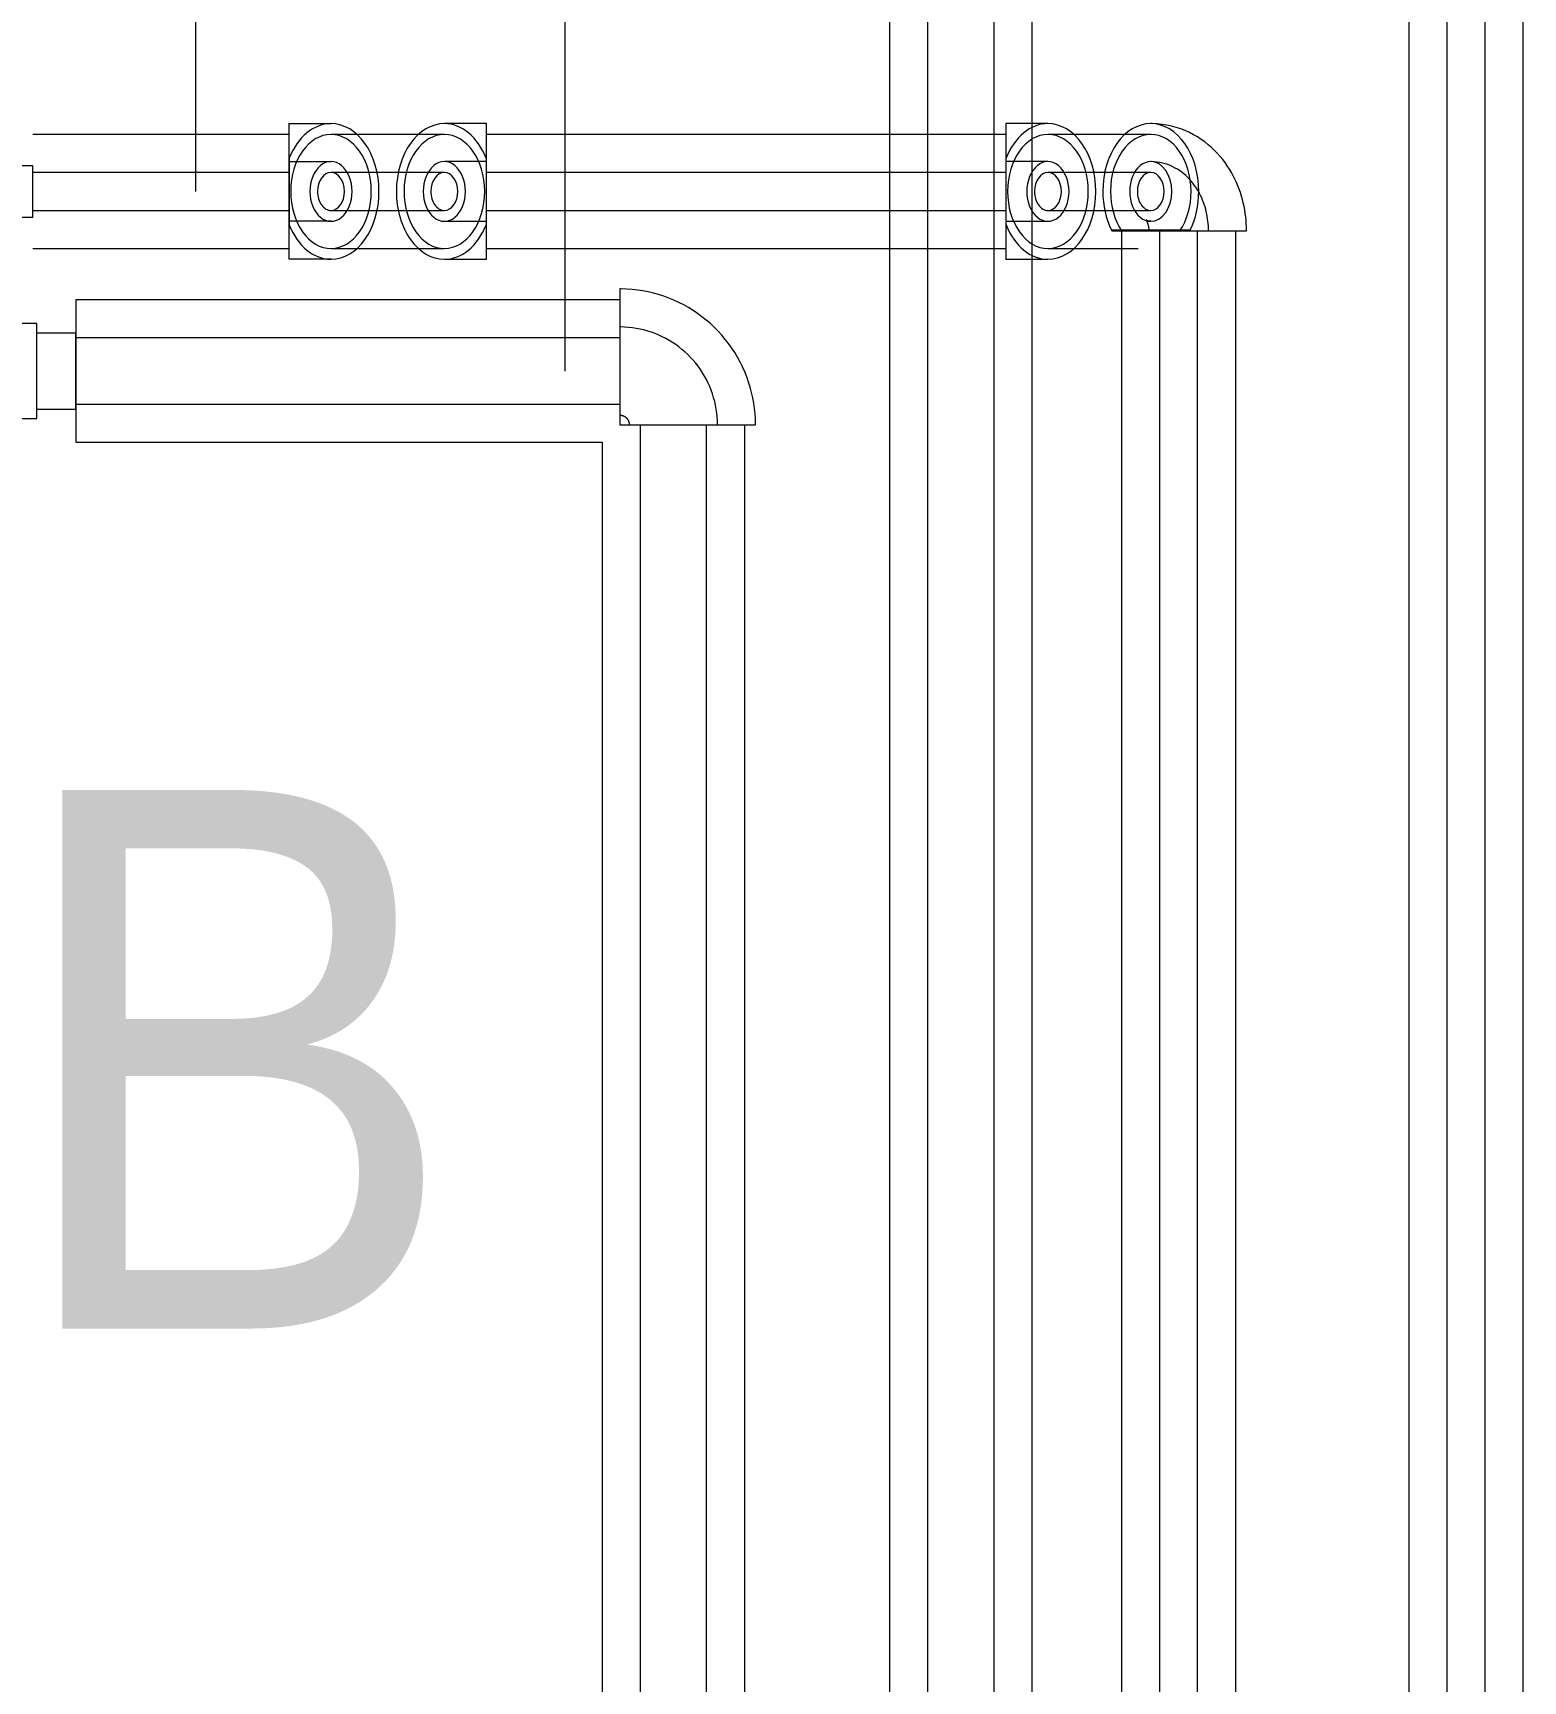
# Model space of a CAD drawing. Header units: metres. Extents: x 31.9 to 125.9, y -29 to 44.
# Drawn here: x 51.826 to 52.324, y -16.336 to -15.785 of the extents above; entities that cross this region are included whole.
import ezdxf

# ---------------------------------------------------------------- set-up
doc = ezdxf.new("R2010")
doc.units = ezdxf.units.M
for name, color, linetype, lineweight in [('A-ANNO-NOTE', 7, 'Continuous', 9), ('P-PIPE', 7, 'Continuous', 18), ('P-PIPE-IDEN', 7, 'Continuous', 9)]:
    doc.layers.add(name, color=color, linetype=linetype, lineweight=lineweight)
doc.styles.add('SansSerif_1', font='SANSS__.TTF', dxfattribs={"width": 0.9, "height": 0.0018})

# ---------------------------------------------------------------- blocks, each defined once
blk = doc.blocks.new('Elbow - Welded - REFRIGERACION  MULTI-2057868-NIVEL 09')
at = {"layer": 'P-PIPE', "color": 1, "true_color": 0xff0000}
for p, q in [((0.01473, 0.01794), (-0.01473, 0.01794)), ((0.01473, 0.01794), (-0.01473, 0.01794)), ((-0.01794, 0.01473), (-0.01794, -0.01473)), ((-0.01794, 0.01473), (-0.01794, -0.01473))]:
    blk.add_line(p, q, dxfattribs=at)
at = {"layer": 'P-PIPE', "color": 1, "true_color": 0xff0000, "flags": 128}
for points in [[(-0.01794, -0.01473), (-0.01664, -0.01471), (-0.01533, -0.01463), (-0.01403, -0.0145), (-0.01274, -0.01432), (-0.01145, -0.01408), (-0.01018, -0.0138), (-0.00891, -0.01346), (-0.00766, -0.01308), (-0.00643, -0.01264), (-0.00522, -0.01215), (-0.00402, -0.01162), (-0.00285, -0.01104), (-0.00171, -0.01041), (-0.00059, -0.00974), (0.00051, -0.00903), (0.00157, -0.00827), (0.0026, -0.00747), (0.0036, -0.00662), (0.00457, -0.00574), (0.0055, -0.00482), (0.00639, -0.00387), (0.00724, -0.00288), (0.00805, -0.00185), (0.00883, -0.0008), (0.00955, 0.00029), (0.01024, 0.0014), (0.01088, 0.00254), (0.01147, 0.00371), (0.01202, 0.00489), (0.01251, 0.0061), (0.01296, 0.00733), (0.01336, 0.00857), (0.01371, 0.00983), (0.01401, 0.01111), (0.01426, 0.01239), (0.01445, 0.01368), (0.0146, 0.01498), (0.01469, 0.01628), (0.01473, 0.01759), (0.01473, 0.01794)], [(-0.01473, 0.01794), (-0.01474, 0.01781), (-0.01474, 0.01769), (-0.01476, 0.01756), (-0.01477, 0.01743), (-0.0148, 0.01731), (-0.01483, 0.01718), (-0.01486, 0.01706), (-0.0149, 0.01693), (-0.01494, 0.01681), (-0.01499, 0.01669), (-0.01504, 0.01658), (-0.0151, 0.01646), (-0.01516, 0.01635), (-0.01522, 0.01624), (-0.01529, 0.01613), (-0.01537, 0.01603), (-0.01545, 0.01593), (-0.01553, 0.01583), (-0.01562, 0.01573), (-0.01571, 0.01564), (-0.0158, 0.01555), (-0.0159, 0.01547), (-0.016, 0.01539), (-0.0161, 0.01531), (-0.01621, 0.01524), (-0.01632, 0.01518), (-0.01643, 0.01511), (-0.01654, 0.01505), (-0.01666, 0.015), (-0.01678, 0.01495), (-0.0169, 0.01491), (-0.01702, 0.01487), (-0.01715, 0.01483), (-0.01727, 0.01481), (-0.0174, 0.01478), (-0.01752, 0.01476), (-0.01765, 0.01475), (-0.01778, 0.01474), (-0.01791, 0.01473), (-0.01794, 0.01473)]]:
    blk.add_lwpolyline(points, dxfattribs=at)
blk = doc.blocks.new('Elbow - Welded - REFRIGERACION  MULTI-V25-NIVEL 09')
at = {"layer": 'P-PIPE', "color": 11, "true_color": 0xff8080}
for p, q in [((52.19851, -15.85123), (52.21553, -15.85123)), ((52.20143, -15.85123), (52.21845, -15.85123))]:
    blk.add_line(p, q, dxfattribs=at)
at = {"layer": 'P-PIPE', "color": 11, "true_color": 0xff8080, "flags": 128}
for points in [[(52.21845, -15.85123), (52.21844, -15.85042), (52.21841, -15.84961), (52.21835, -15.84881), (52.21827, -15.848), (52.21817, -15.8472), (52.21804, -15.8464), (52.21789, -15.84561), (52.21772, -15.84482), (52.21752, -15.84403), (52.2173, -15.84325), (52.21706, -15.84248), (52.21679, -15.84171), (52.21649, -15.84095), (52.21618, -15.8402), (52.21583, -15.83946), (52.21546, -15.83873), (52.21507, -15.83801), (52.21465, -15.8373), (52.2142, -15.83661), (52.21372, -15.83593), (52.21322, -15.83526), (52.21268, -15.83461), (52.21212, -15.83398), (52.21153, -15.83337), (52.21091, -15.83278), (52.21026, -15.83222), (52.20958, -15.83168), (52.20887, -15.83116), (52.20813, -15.83068), (52.20736, -15.83024), (52.20656, -15.82982), (52.20574, -15.82945), (52.20489, -15.82912), (52.20402, -15.82883), (52.20313, -15.82858), (52.20222, -15.82839), (52.2013, -15.82824), (52.20037, -15.82815), (52.19944, -15.82811), (52.19918, -15.82811)], [(52.19918, -15.84805), (52.19899, -15.84805), (52.1988, -15.84803), (52.19862, -15.848), (52.19845, -15.84797), (52.19828, -15.84793), (52.19813, -15.84788), (52.198, -15.84783), (52.19788, -15.84778), (52.19777, -15.84772), (52.19769, -15.84768), (52.19762, -15.84763), (52.19757, -15.8476), (52.19753, -15.84757), (52.19751, -15.84755), (52.1975, -15.84754)], [(52.1975, -15.84754), (52.19751, -15.84755), (52.19752, -15.84757), (52.19755, -15.8476), (52.19759, -15.84765), (52.19764, -15.84771), (52.19769, -15.84779), (52.19774, -15.84789), (52.1978, -15.84799), (52.19787, -15.84812), (52.19793, -15.84825), (52.19799, -15.8484), (52.19806, -15.84856), (52.19812, -15.84873), (52.19818, -15.84892), (52.19824, -15.84911), (52.19829, -15.84932), (52.19834, -15.84953), (52.19838, -15.84975), (52.19842, -15.84998), (52.19845, -15.85021), (52.19847, -15.85044), (52.19849, -15.85068), (52.1985, -15.85093), (52.19851, -15.85117), (52.19851, -15.85123)]]:
    blk.add_lwpolyline(points, dxfattribs=at)
at = {"layer": 'P-PIPE', "color": 11, "true_color": 0xff8080}
for start_param, end_param in [(0, 3.141593), (3.141593, 6.283185)]:
    blk.add_ellipse((52.19918, -15.83808), major_axis=(0, 0.00997), ratio=0.707107, start_param=start_param, end_param=end_param, dxfattribs=at)
blk = doc.blocks.new('Elbow - Welded - REFRIGERACION  MULTI-2060515-NIVEL 09')
at = {"layer": 'P-PIPE', "color": 11, "true_color": 0xff8080}
for p, q in [((52.15076, -15.82811), (52.15076, -15.83808)), ((52.15076, -15.83808), (52.15076, -15.84805))]:
    blk.add_line(p, q, dxfattribs=at)
at = {"layer": 'P-PIPE', "color": 11, "true_color": 0xff8080, "flags": 128}
for points in [[(52.1648, -15.82811), (52.16423, -15.82811), (52.16363, -15.82811), (52.16302, -15.82811), (52.16238, -15.82811), (52.16173, -15.82811), (52.16106, -15.82811), (52.16037, -15.82811), (52.15967, -15.82811), (52.15895, -15.82811), (52.15822, -15.82811), (52.15748, -15.82811), (52.15673, -15.82811), (52.15597, -15.82811), (52.15519, -15.82811), (52.15442, -15.82811), (52.15363, -15.82811), (52.15285, -15.82811), (52.15205, -15.82811), (52.15126, -15.82811), (52.15076, -15.82811)], [(52.15076, -15.84805), (52.15155, -15.84805), (52.15234, -15.84805), (52.15313, -15.84805), (52.15392, -15.84805), (52.1547, -15.84805), (52.15548, -15.84805), (52.15624, -15.84805), (52.157, -15.84805), (52.15775, -15.84805), (52.15849, -15.84805), (52.15922, -15.84805), (52.15993, -15.84805), (52.16062, -15.84805), (52.16131, -15.84805), (52.16197, -15.84805), (52.16262, -15.84805), (52.16325, -15.84805), (52.16385, -15.84805), (52.16444, -15.84805), (52.1648, -15.84805)]]:
    blk.add_lwpolyline(points, dxfattribs=at)
at = {"layer": 'P-PIPE', "color": 11, "true_color": 0xff8080}
for start_param, end_param in [(4.712389, 7.853982), (1.570796, 4.712389)]:
    blk.add_ellipse((52.1648, -15.83808), major_axis=(0, 0.00997), ratio=0.707107, start_param=start_param, end_param=end_param, dxfattribs=at)
blk = doc.blocks.new('Elbow - Welded - REFRIGERACION  MULTI-V26-NIVEL 09')
at = {"layer": 'P-PIPE', "color": 11, "true_color": 0xff8080}
for p, q in [((51.97721, -15.83808), (51.97721, -15.82811)), ((51.97721, -15.84805), (51.97721, -15.83808))]:
    blk.add_line(p, q, dxfattribs=at)
at = {"layer": 'P-PIPE', "color": 11, "true_color": 0xff8080, "flags": 128}
for points in [[(51.97721, -15.82811), (51.97642, -15.82811), (51.97562, -15.82811), (51.97483, -15.82811), (51.97405, -15.82811), (51.97326, -15.82811), (51.97249, -15.82811), (51.97172, -15.82811), (51.97096, -15.82811), (51.97021, -15.82811), (51.96948, -15.82811), (51.96875, -15.82811), (51.96804, -15.82811), (51.96734, -15.82811), (51.96666, -15.82811), (51.966, -15.82811), (51.96535, -15.82811), (51.96472, -15.82811), (51.96411, -15.82811), (51.96353, -15.82811), (51.96317, -15.82811)], [(51.96317, -15.84805), (51.96374, -15.84805), (51.96433, -15.84805), (51.96495, -15.84805), (51.96558, -15.84805), (51.96624, -15.84805), (51.96691, -15.84805), (51.96759, -15.84805), (51.9683, -15.84805), (51.96901, -15.84805), (51.96974, -15.84805), (51.97049, -15.84805), (51.97124, -15.84805), (51.972, -15.84805), (51.97277, -15.84805), (51.97355, -15.84805), (51.97433, -15.84805), (51.97512, -15.84805), (51.97591, -15.84805), (51.97671, -15.84805), (51.97721, -15.84805)]]:
    blk.add_lwpolyline(points, dxfattribs=at)
at = {"layer": 'P-PIPE', "color": 11, "true_color": 0xff8080}
for start_param, end_param in [(4.712389, 7.853982), (1.570796, 4.712389)]:
    blk.add_ellipse((51.96317, -15.83808), major_axis=(0, 0.00997), ratio=0.707107, start_param=start_param, end_param=end_param, dxfattribs=at)
blk = doc.blocks.new('Elbow - Welded - REFRIGERACION  MULTI-V27-NIVEL 09')
at = {"layer": 'P-PIPE', "color": 11, "true_color": 0xff8080}
for p, q in [((51.91126, -15.82811), (51.91126, -15.83808)), ((51.91126, -15.83808), (51.91126, -15.84805))]:
    blk.add_line(p, q, dxfattribs=at)
at = {"layer": 'P-PIPE', "color": 11, "true_color": 0xff8080, "flags": 128}
for points in [[(51.91126, -15.82811), (51.91205, -15.82811), (51.91285, -15.82811), (51.91364, -15.82811), (51.91442, -15.82811), (51.9152, -15.82811), (51.91598, -15.82811), (51.91675, -15.82811), (51.91751, -15.82811), (51.91826, -15.82811), (51.91899, -15.82811), (51.91972, -15.82811), (51.92043, -15.82811), (51.92113, -15.82811), (51.92181, -15.82811), (51.92247, -15.82811), (51.92312, -15.82811), (51.92375, -15.82811), (51.92436, -15.82811), (51.92494, -15.82811), (51.9253, -15.82811)], [(51.9253, -15.84805), (51.92473, -15.84805), (51.92414, -15.84805), (51.92352, -15.84805), (51.92289, -15.84805), (51.92223, -15.84805), (51.92156, -15.84805), (51.92087, -15.84805), (51.92017, -15.84805), (51.91946, -15.84805), (51.91873, -15.84805), (51.91798, -15.84805), (51.91723, -15.84805), (51.91647, -15.84805), (51.9157, -15.84805), (51.91492, -15.84805), (51.91414, -15.84805), (51.91335, -15.84805), (51.91256, -15.84805), (51.91176, -15.84805), (51.91126, -15.84805)]]:
    blk.add_lwpolyline(points, dxfattribs=at)
at = {"layer": 'P-PIPE', "color": 11, "true_color": 0xff8080}
for start_param, end_param in [(4.712389, 7.853982), (1.570796, 4.712389)]:
    blk.add_ellipse((51.9253, -15.83808), major_axis=(0, 0.00997), ratio=0.707107, start_param=start_param, end_param=end_param, dxfattribs=at)
blk = doc.blocks.new('Ball_Valve-Brass-Standard_Port-WATTS-WBVS3-0_38_Thru_3_00_Inch-Soldered - 3_8_-2001148-NIVEL 09')
at = {"layer": 'P-PIPE', "color": 11, "true_color": 0xff8080}
for p, q in [((51.8458, -11.38815), (51.79002, -11.38815)), ((51.79002, -11.38815), (51.79002, -11.39064)), ((51.79002, -11.39064), (51.79002, -11.38815)), ((51.79002, -11.38815), (51.8458, -11.38815)), ((51.8585, -11.40085), (51.8458, -11.38815)), ((51.8458, -11.38815), (51.8585, -11.40085)), ((51.79002, -11.39064), (51.84477, -11.39064)), ((51.84477, -11.39064), (51.79002, -11.39064)), ((51.84477, -11.39064), (51.85747, -11.40334)), ((51.85747, -11.40334), (51.84477, -11.39064)), ((51.85747, -11.40334), (51.88207, -11.40334)), ((51.88207, -11.40334), (51.85747, -11.40334)), ((51.88207, -11.40085), (51.8585, -11.40085)), ((51.8585, -11.40085), (51.88207, -11.40085)), ((51.86312, -11.40334), (51.86312, -11.41117)), ((51.87887, -11.40334), (51.86312, -11.40334)), ((51.87887, -11.40334), (51.86312, -11.40334)), ((51.87887, -11.41117), (51.87887, -11.40334)), ((51.88207, -11.40334), (51.88207, -11.40085)), ((51.88207, -11.40085), (51.88207, -11.40334)), ((51.85728, -11.41447), (51.85034, -11.41447)), ((51.85034, -11.41447), (51.85034, -11.42308)), ((51.86312, -11.41117), (51.85728, -11.41117)), ((51.85728, -11.41117), (51.85728, -11.42308)), ((51.85728, -11.41447), (51.85728, -11.42308)), ((51.88534, -11.41117), (51.87887, -11.41117)), ((51.88534, -11.42308), (51.88534, -11.41117)), ((51.89164, -11.41447), (51.88534, -11.41447)), ((51.88534, -11.42308), (51.88534, -11.41447)), ((51.89164, -11.42308), (51.89164, -11.41447)), ((51.85034, -11.42308), (51.85034, -11.43169)), ((51.85728, -11.42308), (51.85728, -11.43169)), ((51.85728, -11.42308), (51.85728, -11.43499)), ((51.88534, -11.43169), (51.88534, -11.42308)), ((51.88534, -11.43499), (51.88534, -11.42308)), ((51.89164, -11.43169), (51.89164, -11.42308)), ((51.85034, -11.43169), (51.85728, -11.43169)), ((51.88534, -11.43169), (51.89164, -11.43169)), ((51.85728, -11.43499), (51.88534, -11.43499))]:
    blk.add_line(p, q, dxfattribs=at)
for points in [[(51.86312, -11.41117), (51.86312, -11.41118), (51.86319, -11.41123), (51.86339, -11.41136), (51.86361, -11.41148), (51.86388, -11.41165), (51.8642, -11.41186), (51.86451, -11.41204), (51.86478, -11.4122), (51.86499, -11.41231), (51.86521, -11.41243), (51.86552, -11.41259), (51.86593, -11.41281), (51.86636, -11.41303), (51.86669, -11.41317), (51.86688, -11.41324), (51.86702, -11.4133), (51.86717, -11.41335), (51.86737, -11.41342), (51.86772, -11.41355), (51.86825, -11.41373), (51.8688, -11.41388), (51.86924, -11.41398), (51.86958, -11.41403), (51.86993, -11.41407), (51.8704, -11.41411), (51.87099, -11.41413), (51.87159, -11.41411), (51.87206, -11.41407), (51.8724, -11.41403), (51.87275, -11.41398), (51.87319, -11.41388), (51.87374, -11.41373), (51.87427, -11.41355), (51.87462, -11.41342), (51.87482, -11.41335), (51.87497, -11.4133), (51.87511, -11.41324), (51.8753, -11.41317), (51.87562, -11.41303), (51.87606, -11.41281), (51.87647, -11.41259), (51.87678, -11.41243), (51.877, -11.41231), (51.87721, -11.4122), (51.87748, -11.41204), (51.87779, -11.41186), (51.87811, -11.41165), (51.87838, -11.41148), (51.87859, -11.41136), (51.8788, -11.41123), (51.87887, -11.41118), (51.87887, -11.41117)], [(51.87887, -11.41117), (51.87887, -11.41118), (51.8788, -11.41123), (51.87859, -11.41136), (51.87838, -11.41148), (51.87811, -11.41165), (51.87779, -11.41186), (51.87748, -11.41204), (51.87721, -11.4122), (51.877, -11.41231), (51.87678, -11.41243), (51.87647, -11.41259), (51.87606, -11.41281), (51.87562, -11.41303), (51.8753, -11.41317), (51.87511, -11.41324), (51.87497, -11.4133), (51.87482, -11.41335), (51.87462, -11.41342), (51.87427, -11.41355), (51.87374, -11.41373), (51.87319, -11.41388), (51.87275, -11.41398), (51.8724, -11.41403), (51.87206, -11.41407), (51.87159, -11.41411), (51.87099, -11.41413), (51.8704, -11.41411), (51.86993, -11.41407), (51.86958, -11.41403), (51.86924, -11.41398), (51.8688, -11.41388), (51.86825, -11.41373), (51.86772, -11.41355), (51.86737, -11.41342), (51.86717, -11.41335), (51.86702, -11.4133), (51.86688, -11.41324), (51.86669, -11.41317), (51.86636, -11.41303), (51.86593, -11.41281), (51.86552, -11.41259), (51.86521, -11.41243), (51.86499, -11.41231), (51.86478, -11.4122), (51.86451, -11.41204), (51.8642, -11.41186), (51.86388, -11.41165), (51.86361, -11.41148), (51.86339, -11.41136), (51.86319, -11.41123), (51.86312, -11.41118), (51.86312, -11.41117)]]:
    blk.add_open_spline(points, degree=3, knots=[0, 0, 0, 0, 0.055556, 0.083333, 0.111111, 0.138889, 0.166667, 0.194444, 0.208333, 0.222222, 0.236111, 0.25, 0.277778, 0.305556, 0.319444, 0.326389, 0.333333, 0.340278, 0.347222, 0.361111, 0.388889, 0.416667, 0.430556, 0.444444, 0.458333, 0.472222, 0.5, 0.527778, 0.541667, 0.555556, 0.569444, 0.583333, 0.611111, 0.638889, 0.652778, 0.659722, 0.666667, 0.673611, 0.680556, 0.694444, 0.722222, 0.75, 0.763889, 0.777778, 0.791667, 0.805556, 0.833333, 0.861111, 0.888889, 0.916667, 0.944444, 1, 1, 1, 1], dxfattribs=at)
blk = doc.blocks.new('Ball_Valve-Brass-Standard_Port-WATTS-WBVS3-0_38_Thru_3_00_Inch-Soldered - 3_4_-2001134-NIVEL 09')
at = {"layer": 'P-PIPE', "color": 1, "true_color": 0xff0000}
for p, q in [((51.85149, -11.47038), (51.83607, -11.47038)), ((51.83607, -11.47038), (51.83607, -11.48308)), ((51.89289, -11.4672), (51.85149, -11.4672)), ((51.85149, -11.4672), (51.85149, -11.48308)), ((51.85149, -11.47038), (51.85149, -11.48308)), ((51.89289, -11.48308), (51.89289, -11.4672)), ((51.90592, -11.47038), (51.89289, -11.47038)), ((51.89289, -11.48308), (51.89289, -11.47038)), ((51.90592, -11.48308), (51.90592, -11.47038)), ((51.83607, -11.48308), (51.83607, -11.49578)), ((51.85149, -11.48308), (51.85149, -11.49578)), ((51.85149, -11.48308), (51.85149, -11.49895)), ((51.89289, -11.49578), (51.89289, -11.48308)), ((51.89289, -11.49895), (51.89289, -11.48308)), ((51.90592, -11.49578), (51.90592, -11.48308)), ((51.83607, -11.49578), (51.85149, -11.49578)), ((51.85149, -11.49895), (51.86147, -11.49895)), ((51.86147, -11.49895), (51.86147, -11.50724)), ((51.88052, -11.50724), (51.88052, -11.49895)), ((51.88052, -11.49895), (51.89289, -11.49895)), ((51.89289, -11.49578), (51.90592, -11.49578)), ((51.84007, -11.52474), (51.85757, -11.50724)), ((51.85757, -11.50724), (51.84007, -11.52474)), ((51.85873, -11.51003), (51.84122, -11.52753)), ((51.84122, -11.52753), (51.85873, -11.51003)), ((51.85757, -11.50724), (51.88446, -11.50724)), ((51.88446, -11.50724), (51.85757, -11.50724)), ((51.88446, -11.51003), (51.85873, -11.51003)), ((51.85873, -11.51003), (51.88446, -11.51003)), ((51.86147, -11.50724), (51.88052, -11.50724)), ((51.86147, -11.50724), (51.88052, -11.50724)), ((51.88446, -11.50724), (51.88446, -11.51003)), ((51.88446, -11.51003), (51.88446, -11.50724)), ((51.77892, -11.52753), (51.77892, -11.52474)), ((51.77892, -11.52474), (51.84007, -11.52474)), ((51.84007, -11.52474), (51.77892, -11.52474)), ((51.77892, -11.52474), (51.77892, -11.52753)), ((51.84122, -11.52753), (51.77892, -11.52753)), ((51.77892, -11.52753), (51.84122, -11.52753))]:
    blk.add_line(p, q, dxfattribs=at)
for points in [[(51.86147, -11.49895), (51.86147, -11.49894), (51.86155, -11.49889), (51.8618, -11.49875), (51.86206, -11.49861), (51.86238, -11.49843), (51.86277, -11.49821), (51.86314, -11.498), (51.86346, -11.49784), (51.86372, -11.49771), (51.86399, -11.49759), (51.86436, -11.49741), (51.86486, -11.49718), (51.86539, -11.49695), (51.86584, -11.49677), (51.86619, -11.49666), (51.86655, -11.49654), (51.86704, -11.49639), (51.86768, -11.4962), (51.86848, -11.49601), (51.8693, -11.49588), (51.87014, -11.49581), (51.871, -11.49579), (51.87185, -11.49581), (51.87269, -11.49588), (51.87351, -11.49601), (51.87431, -11.4962), (51.87494, -11.49639), (51.87544, -11.49654), (51.8758, -11.49666), (51.87614, -11.49677), (51.87659, -11.49695), (51.87713, -11.49718), (51.87762, -11.49741), (51.878, -11.49759), (51.87827, -11.49772), (51.87853, -11.49784), (51.87885, -11.498), (51.87922, -11.49821), (51.87961, -11.49843), (51.87993, -11.49861), (51.88019, -11.49875), (51.88044, -11.49889), (51.88052, -11.49894), (51.88052, -11.49895)], [(51.88052, -11.49895), (51.88052, -11.49894), (51.88044, -11.49889), (51.88019, -11.49875), (51.87993, -11.49861), (51.87961, -11.49843), (51.87922, -11.49821), (51.87885, -11.498), (51.87853, -11.49784), (51.87827, -11.49772), (51.878, -11.49759), (51.87762, -11.49741), (51.87713, -11.49718), (51.87659, -11.49695), (51.87614, -11.49677), (51.8758, -11.49666), (51.87544, -11.49654), (51.87494, -11.49639), (51.87431, -11.4962), (51.87351, -11.49601), (51.87269, -11.49588), (51.87185, -11.49581), (51.871, -11.49579), (51.87014, -11.49581), (51.8693, -11.49588), (51.86848, -11.49601), (51.86768, -11.4962), (51.86704, -11.49639), (51.86655, -11.49654), (51.86619, -11.49666), (51.86584, -11.49677), (51.86539, -11.49695), (51.86486, -11.49718), (51.86436, -11.49741), (51.86399, -11.49759), (51.86372, -11.49771), (51.86346, -11.49784), (51.86314, -11.498), (51.86277, -11.49821), (51.86238, -11.49843), (51.86206, -11.49861), (51.8618, -11.49875), (51.86155, -11.49889), (51.86147, -11.49894), (51.86147, -11.49895)]]:
    blk.add_open_spline(points, degree=3, knots=[0, 0, 0, 0, 0.055556, 0.083333, 0.111111, 0.138889, 0.166667, 0.194444, 0.208333, 0.222222, 0.236111, 0.25, 0.277778, 0.305556, 0.319444, 0.333333, 0.347222, 0.361111, 0.388889, 0.416667, 0.444444, 0.472222, 0.5, 0.527778, 0.555556, 0.583333, 0.611111, 0.638889, 0.652778, 0.666667, 0.680556, 0.694444, 0.722222, 0.75, 0.763889, 0.777778, 0.791667, 0.805556, 0.833333, 0.861111, 0.888889, 0.916667, 0.944444, 1, 1, 1, 1], dxfattribs=at)
blk = doc.blocks.new('VALVULA DE BOLA - VALVULA DE BOLA-580206-NIVEL 09')
at = {"layer": 'A-ANNO-NOTE', "insert": (-0.0017078, 0.0011891), "char_height": 0.0018, "width": 0.004329113, "attachment_point": 1, "style": 'SansSerif_1'}
blk.add_mtext('V.B', dxfattribs=at)

msp = doc.modelspace()

# ---------------------------------------------------------------- linework, layer by layer
at = {"layer": 'P-PIPE', "color": 11, "true_color": 0xff8080}
for p, q in [((52.29813, -11.43623), (52.29813, -16.7649)), ((52.31083, -16.7649), (52.31083, -11.43623)), ((52.32353, -16.7649), (52.32353, -11.43623)), ((52.28543, -11.44213), (52.28543, -16.7649)), ((51.91126, -15.81541), (51.91126, -15.86075)), ((51.97721, -15.86075), (51.97721, -15.81541)), ((52.15076, -15.81541), (52.15076, -15.86075)), ((51.91126, -15.81903), (51.82573, -15.81903)), ((51.96317, -15.81903), (51.9253, -15.81903)), ((52.15076, -15.81903), (51.97721, -15.81903)), ((52.19918, -15.81903), (52.1648, -15.81903)), ((51.91134, -15.82695), (51.91134, -15.84921)), ((52.15083, -15.84921), (52.15083, -15.82695)), ((51.91126, -15.83173), (51.82573, -15.83173)), ((51.96317, -15.83173), (51.9253, -15.83173)), ((52.15076, -15.83173), (51.97721, -15.83173)), ((52.19918, -15.83173), (52.1648, -15.83173)), ((51.82573, -15.84443), (51.91126, -15.84443)), ((51.9253, -15.84443), (51.96317, -15.84443)), ((51.97721, -15.84443), (52.15076, -15.84443)), ((52.1648, -15.84443), (52.19918, -15.84443)), ((52.21234, -15.85104), (52.18603, -15.85104)), ((52.18616, -15.85123), (52.23115, -15.85123)), ((52.18943, -15.85155), (52.18943, -16.7369)), ((52.20213, -15.85123), (52.20213, -16.7369)), ((52.21483, -16.7369), (52.21483, -15.85123)), ((52.22753, -16.7369), (52.22753, -15.85123)), ((51.82573, -15.85713), (51.91126, -15.85713)), ((51.9253, -15.85713), (51.96317, -15.85713)), ((51.97721, -15.85713), (52.15076, -15.85713)), ((52.1648, -15.85713), (52.19501, -15.85713))]:
    msp.add_line(p, q, dxfattribs=at)
at = {"layer": 'P-PIPE', "color": 1, "true_color": 0xff0000}
for p, q in [((52.12457, -11.50102), (52.12457, -16.81059)), ((52.1468, -16.81059), (52.1468, -11.50102)), ((52.1595, -16.81059), (52.1595, -11.50102)), ((52.11187, -11.50689), (52.11187, -16.81059)), ((52.02174, -15.87065), (52.02174, -15.91602)), ((52.02174, -15.87427), (51.84001, -15.87427)), ((51.84001, -15.87427), (51.84001, -15.92189)), ((52.02174, -15.88697), (51.84001, -15.88697)), ((51.84001, -15.90919), (52.02174, -15.90919)), ((52.02174, -15.91602), (52.06712, -15.91602)), ((52.02857, -15.91602), (52.02857, -16.78259)), ((52.0508, -16.78259), (52.0508, -15.91602)), ((52.0635, -16.78259), (52.0635, -15.91602)), ((51.84001, -15.92189), (52.01587, -15.92189)), ((52.01587, -15.92189), (52.01587, -16.78259))]:
    msp.add_line(p, q, dxfattribs=at)
at = {"layer": 'P-PIPE', "color": 11, "true_color": 0xff8080, "flags": 128}
for points in [[(51.91126, -15.81541), (51.91205, -15.81541), (51.91285, -15.81541), (51.91364, -15.81541), (51.91442, -15.81541), (51.9152, -15.81541), (51.91598, -15.81541), (51.91675, -15.81541), (51.91751, -15.81541), (51.91826, -15.81541), (51.91899, -15.81541), (51.91972, -15.81541), (51.92043, -15.81541), (51.92113, -15.81541), (51.92181, -15.81541), (51.92247, -15.81541), (51.92312, -15.81541), (51.92375, -15.81541), (51.92436, -15.81541), (51.92494, -15.81541), (51.9253, -15.81541)], [(51.97721, -15.81541), (51.97642, -15.81541), (51.97562, -15.81541), (51.97483, -15.81541), (51.97405, -15.81541), (51.97326, -15.81541), (51.97249, -15.81541), (51.97172, -15.81541), (51.97096, -15.81541), (51.97021, -15.81541), (51.96948, -15.81541), (51.96875, -15.81541), (51.96804, -15.81541), (51.96734, -15.81541), (51.96666, -15.81541), (51.966, -15.81541), (51.96535, -15.81541), (51.96472, -15.81541), (51.96411, -15.81541), (51.96353, -15.81541), (51.96317, -15.81541)], [(52.1648, -15.81541), (52.16423, -15.81541), (52.16363, -15.81541), (52.16302, -15.81541), (52.16238, -15.81541), (52.16173, -15.81541), (52.16106, -15.81541), (52.16037, -15.81541), (52.15967, -15.81541), (52.15895, -15.81541), (52.15822, -15.81541), (52.15748, -15.81541), (52.15673, -15.81541), (52.15597, -15.81541), (52.15519, -15.81541), (52.15442, -15.81541), (52.15363, -15.81541), (52.15285, -15.81541), (52.15205, -15.81541), (52.15126, -15.81541), (52.15076, -15.81541)], [(52.23115, -15.85123), (52.23114, -15.85006), (52.23109, -15.84889), (52.231, -15.84773), (52.23089, -15.84656), (52.23074, -15.8454), (52.23055, -15.84424), (52.23034, -15.84308), (52.23008, -15.84192), (52.22979, -15.84076), (52.22947, -15.83961), (52.22911, -15.83847), (52.22871, -15.83732), (52.22827, -15.83619), (52.22779, -15.83505), (52.22727, -15.83393), (52.2267, -15.83281), (52.22609, -15.83171), (52.22544, -15.83061), (52.22474, -15.82952), (52.22399, -15.82845), (52.22319, -15.8274), (52.22234, -15.82636), (52.22143, -15.82534), (52.22047, -15.82435), (52.21945, -15.82338), (52.21837, -15.82244), (52.21724, -15.82154), (52.21604, -15.82069), (52.21479, -15.81987), (52.21348, -15.81911), (52.21211, -15.8184), (52.21069, -15.81775), (52.20921, -15.81718), (52.2077, -15.81667), (52.20614, -15.81625), (52.20454, -15.8159), (52.20292, -15.81565), (52.20128, -15.81548), (52.19963, -15.81541), (52.19918, -15.81541)], [(51.9253, -15.86075), (51.92473, -15.86075), (51.92414, -15.86075), (51.92352, -15.86075), (51.92289, -15.86075), (51.92223, -15.86075), (51.92156, -15.86075), (51.92087, -15.86075), (51.92017, -15.86075), (51.91946, -15.86075), (51.91873, -15.86075), (51.91798, -15.86075), (51.91723, -15.86075), (51.91647, -15.86075), (51.9157, -15.86075), (51.91492, -15.86075), (51.91414, -15.86075), (51.91335, -15.86075), (51.91256, -15.86075), (51.91176, -15.86075), (51.91126, -15.86075)], [(51.96317, -15.86075), (51.96374, -15.86075), (51.96433, -15.86075), (51.96495, -15.86075), (51.96558, -15.86075), (51.96624, -15.86075), (51.96691, -15.86075), (51.96759, -15.86075), (51.9683, -15.86075), (51.96901, -15.86075), (51.96974, -15.86075), (51.97049, -15.86075), (51.97124, -15.86075), (51.972, -15.86075), (51.97277, -15.86075), (51.97355, -15.86075), (51.97433, -15.86075), (51.97512, -15.86075), (51.97591, -15.86075), (51.97671, -15.86075), (51.97721, -15.86075)], [(52.15076, -15.86075), (52.15155, -15.86075), (52.15234, -15.86075), (52.15313, -15.86075), (52.15392, -15.86075), (52.1547, -15.86075), (52.15548, -15.86075), (52.15624, -15.86075), (52.157, -15.86075), (52.15775, -15.86075), (52.15849, -15.86075), (52.15922, -15.86075), (52.15993, -15.86075), (52.16062, -15.86075), (52.16131, -15.86075), (52.16197, -15.86075), (52.16262, -15.86075), (52.16325, -15.86075), (52.16385, -15.86075), (52.16444, -15.86075), (52.1648, -15.86075)]]:
    msp.add_lwpolyline(points, dxfattribs=at)
at = {"layer": 'P-PIPE', "color": 1, "true_color": 0xff0000, "flags": 128}
msp.add_lwpolyline([(52.06712, -15.91602), (52.06708, -15.91421), (52.06697, -15.9124), (52.06679, -15.91059), (52.06654, -15.90879), (52.06621, -15.90701), (52.06582, -15.90524), (52.06535, -15.90348), (52.06481, -15.90175), (52.06421, -15.90004), (52.06354, -15.89835), (52.0628, -15.89669), (52.06199, -15.89507), (52.06112, -15.89348), (52.06019, -15.89192), (52.05919, -15.8904), (52.05814, -15.88892), (52.05703, -15.88749), (52.05586, -15.8861), (52.05463, -15.88476), (52.05336, -15.88347), (52.05203, -15.88223), (52.05065, -15.88105), (52.04923, -15.87992), (52.04777, -15.87885), (52.04626, -15.87784), (52.04471, -15.87689), (52.04313, -15.876), (52.04151, -15.87518), (52.03986, -15.87442), (52.03818, -15.87373), (52.03648, -15.87311), (52.03475, -15.87255), (52.033, -15.87207), (52.03124, -15.87165), (52.02945, -15.87131), (52.02766, -15.87103), (52.02586, -15.87083), (52.02405, -15.8707), (52.02223, -15.87065), (52.02174, -15.87065)], dxfattribs=at)
at = {"layer": 'P-PIPE', "color": 1, "true_color": 0xff0000}
msp.add_arc((52.02174, -15.91602), 0.000208, 0, 90, dxfattribs=at)
msp.add_arc((52.02174, -15.91602), 0.000208, 0, 90, dxfattribs=at)
at = {"layer": 'P-PIPE', "color": 11, "true_color": 0xff8080}
for centre, major_axis, start_param, end_param in [((51.9253, -15.83808), (0, 0.02267), 0, 1.057692), ((51.9253, -15.83808), (0, 0.02267), 4.712389, 6.283185), ((51.96317, -15.83808), (0, 0.02267), 0, 1.570796), ((51.96317, -15.83808), (0, 0.02267), 5.225493, 6.283185), ((52.1648, -15.83808), (0, 0.02267), 0, 1.057692), ((52.1648, -15.83808), (0, 0.02267), 4.712389, 6.283185), ((52.19918, -15.83808), (0, 0.02267), 0, 1.570796), ((52.19918, -15.83808), (0, 0.02267), 4.712389, 6.283185), ((51.9253, -15.83808), (0, 0.01905), 0, 1.570796), ((51.9253, -15.83808), (0, 0.01905), 4.712389, 6.283185), ((51.96317, -15.83808), (0, 0.01905), 0, 1.570796), ((51.96317, -15.83808), (0, 0.01905), 4.712389, 6.283185), ((52.1648, -15.83808), (0, 0.01905), 0, 1.570796), ((52.1648, -15.83808), (0, 0.01905), 4.712389, 6.283185), ((52.19918, -15.83808), (0, 0.01905), 0, 1.570796), ((52.19918, -15.83808), (0, 0.01905), 4.712389, 6.283185), ((51.9253, -15.83808), (0, 0.00635), 0, 1.570796), ((51.9253, -15.83808), (0, 0.00635), 4.712389, 6.283185), ((51.96317, -15.83808), (0, 0.00635), 0, 1.570796), ((51.96317, -15.83808), (0, 0.00635), 4.712389, 6.283185), ((52.1648, -15.83808), (0, 0.00635), 0, 1.570796), ((52.1648, -15.83808), (0, 0.00635), 4.712389, 6.283185), ((52.19918, -15.83808), (0, 0.00635), 0, 1.570796), ((52.19918, -15.83808), (0, 0.00635), 4.712389, 6.283185), ((51.9253, -15.83808), (0, 0.01905), 1.570796, 3.141593), ((51.9253, -15.83808), (0, 0.00635), 1.570796, 3.141593), ((51.9253, -15.83808), (0, 0.00635), 3.141593, 4.712389), ((51.9253, -15.83808), (0, 0.01905), 3.141593, 4.712389), ((51.9253, -15.83808), (0, 0.02267), 3.141593, 4.712389), ((51.96317, -15.83808), (0, 0.02267), 1.570796, 3.141593), ((51.96317, -15.83808), (0, 0.01905), 1.570796, 3.141593), ((51.96317, -15.83808), (0, 0.00635), 1.570796, 3.141593), ((51.96317, -15.83808), (0, 0.00635), 3.141593, 4.712389), ((51.96317, -15.83808), (0, 0.01905), 3.141593, 4.712389), ((52.1648, -15.83808), (0, 0.01905), 1.570796, 3.141593), ((52.1648, -15.83808), (0, 0.00635), 1.570796, 3.141593), ((52.1648, -15.83808), (0, 0.00635), 3.141593, 4.712389), ((52.1648, -15.83808), (0, 0.01905), 3.141593, 4.712389), ((52.1648, -15.83808), (0, 0.02267), 3.141593, 4.712389), ((52.19918, -15.83808), (0, 0.02267), 1.570796, 2.179364), ((52.19918, -15.83808), (0, 0.01905), 1.570796, 2.332429), ((52.19918, -15.83808), (0, 0.00635), 1.570796, 3.141593), ((52.19918, -15.83808), (0, 0.00635), 3.141593, 4.712389), ((52.19918, -15.83808), (0, 0.01905), 3.950756, 4.712389), ((52.19918, -15.83808), (0, 0.02267), 4.103821, 4.712389), ((51.9253, -15.83808), (0, 0.02267), 2.083901, 3.141593), ((51.96317, -15.83808), (0, 0.02267), 3.141593, 4.199285), ((52.1648, -15.83808), (0, 0.02267), 2.083901, 3.141593), ((52.18603, -15.85123), (0, 0.000185), 4.712389, 6.283185), ((52.21234, -15.85123), (0, 0.000185), 4.712389, 6.283185)]:
    msp.add_ellipse(centre, major_axis=major_axis, ratio=0.707107, start_param=start_param, end_param=end_param, dxfattribs=at)
at = {"layer": 'P-PIPE-IDEN'}
for p, q in [((51.88009, -15.83808), (51.88009, -15.25392)), ((52.0035, -15.89808), (52.0035, -15.53892))]:
    msp.add_line(p, q, dxfattribs=at)

# ---------------------------------------------------------------- block references
at = {"layer": 'A-ANNO-NOTE', "xscale": 100, "yscale": 100, "zscale": 100}
msp.add_blockref('VALVULA DE BOLA - VALVULA DE BOLA-580206-NIVEL 09', (51.77399, -16.15696), dxfattribs=at)
at = {"layer": 'P-PIPE', "color": 11, "true_color": 0xff8080}
for name, p in [('Ball_Valve-Brass-Standard_Port-WATTS-WBVS3-0_38_Thru_3_00_Inch-Soldered - 3_8_-2001148-NIVEL 09', (-0.06591, -4.415)), ('Elbow - Welded - REFRIGERACION  MULTI-V27-NIVEL 09', (0, 0)), ('Elbow - Welded - REFRIGERACION  MULTI-V26-NIVEL 09', (0, 0)), ('Elbow - Welded - REFRIGERACION  MULTI-2060515-NIVEL 09', (0, 0)), ('Elbow - Welded - REFRIGERACION  MULTI-V25-NIVEL 09', (0, 0))]:
    msp.add_blockref(name, p, dxfattribs=at)
at = {"layer": 'P-PIPE', "color": 1, "true_color": 0xff0000}
msp.add_blockref('Ball_Valve-Brass-Standard_Port-WATTS-WBVS3-0_38_Thru_3_00_Inch-Soldered - 3_4_-2001134-NIVEL 09', (-0.06591, -4.415), dxfattribs=at)
at = {"layer": 'P-PIPE', "color": 1, "true_color": 0xff0000, "rotation": 90}
msp.add_blockref('Elbow - Welded - REFRIGERACION  MULTI-2057868-NIVEL 09', (52.03968, -15.89808), dxfattribs=at)

doc.saveas('drawing.dxf')
